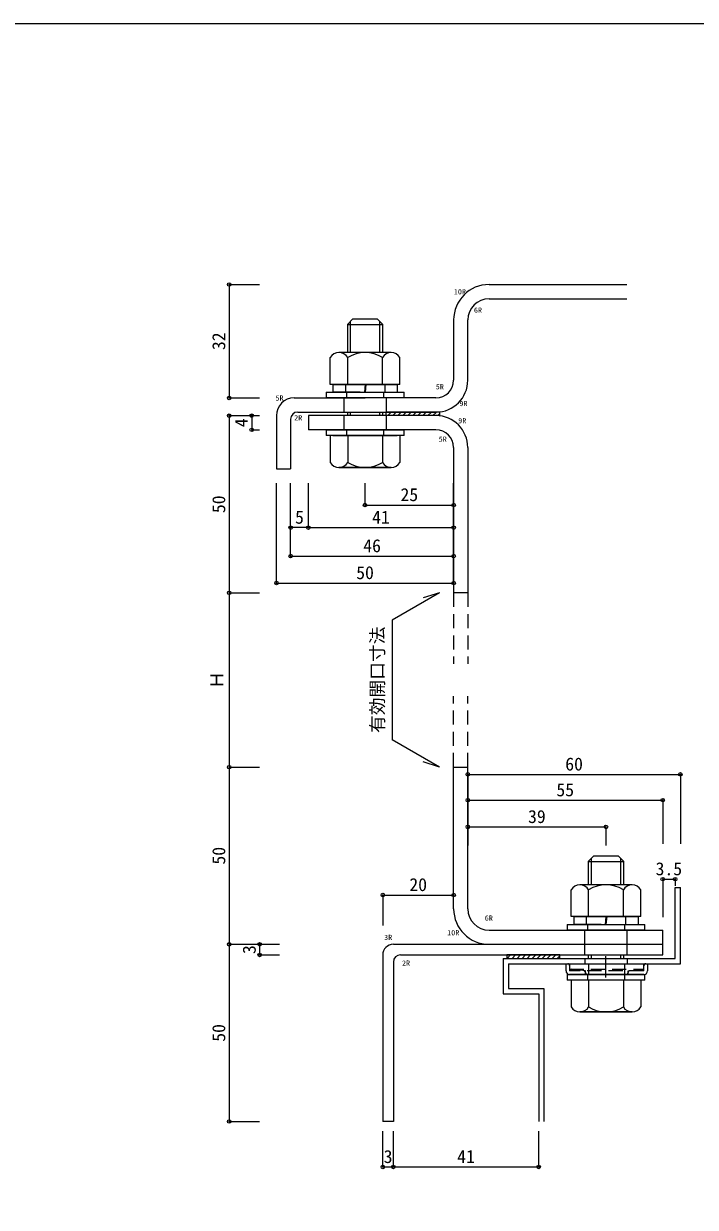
# Model space of a CAD drawing. Units: millimetres on the paper, enlarged 10 times, with parts at other scales. Extents: x -4239 to 4225, y -1370 to 1390.
# Drawn here: x 2369 to 3317, y -280 to 1390 of the extents above; entities that cross this region are included whole.
import ezdxf
from ezdxf.enums import TextEntityAlignment as Align

# ---------------------------------------------------------------- set-up
doc = ezdxf.new("R2010")
doc.units = ezdxf.units.MM
doc.header["$LTSCALE"] = 10
doc.header["$PDMODE"] = 32
doc.header["$PDSIZE"] = 5
for name, pattern in [('CHAIN1', [8, 5, -1, 1, -1]), ('DASHED1', [1.8, 1.2, -0.6]), ('DASHED2', [3, 2, -1])]:
    doc.linetypes.add(name, pattern=pattern)
for name, color, linetype in [('0-F_図面枠', 7, 'Continuous'), ('E-1_SUS', 7, 'Continuous'), ('E-8_FRP寸法', 3, 'Continuous')]:
    doc.layers.add(name, color=color, linetype=linetype)
doc.layers.add('E-0_FRP', color=7, linetype='Continuous', lineweight=18)
doc.styles.add('ＭＳ ゴシック', font='')
doc.styles.get('ＭＳ ゴシック').set_extended_font_data('MS Gothic')

msp = doc.modelspace()

# ---------------------------------------------------------------- linework, layer by layer
at = {"layer": '0-F_図面枠'}
msp.add_lwpolyline([(4224.9, -1369.66), (4224.9, 1390.34), (224.9, 1390.34), (224.9, -1369.66)], dxfattribs=at)
at = {"layer": 'E-0_FRP', "color": 4}
for p, q in [((3025.95, 1022.25), (3220.5, 1022.25)), ((3025.95, 1002.25), (3220.5, 1002.25)), ((2829.95, 969.75), (2829.95, 926.25)), ((2871.95, 926.25), (2871.95, 969.75)), ((2975.95, 972.25), (2975.95, 887.25)), ((2995.95, 887.25), (2995.95, 972.25)), ((2750.95, 862.25), (2850.95, 862.25)), ((2820.95, 862.25), (2820.95, 842.25)), ((2950.95, 862.25), (2850.95, 862.25)), ((2880.95, 862.25), (2880.95, 842.25)), ((2755.95, 842.25), (2950.95, 842.25)), ((2770.95, 837.25), (2770.95, 817.25)), ((2950.95, 837.25), (2770.95, 837.25)), ((2820.95, 837.25), (2820.95, 817.25)), ((2829.95, 842.25), (2829.95, 837.25)), ((2871.95, 837.25), (2871.95, 842.25)), ((2880.95, 837.25), (2880.95, 842.25)), ((2880.95, 837.25), (2880.95, 842.25)), ((2955.95, 842.25), (2880.95, 842.25)), ((2880.95, 837.25), (2880.95, 817.25)), ((2955.95, 837.25), (2880.95, 837.25)), ((2955.95, 837.25), (2880.95, 837.25)), ((2955.95, 842.25), (2955.95, 837.25)), ((2745.95, 832.25), (2745.95, 762.25)), ((2850.95, 817.25), (2770.95, 817.25)), ((2950.95, 817.25), (2850.95, 817.25)), ((2975.95, 792.25), (2975.95, 587.25)), ((2995.95, 792.25), (2995.95, 587.25)), ((2995.95, 587.25), (2975.95, 587.25)), ((2975.95, 141.32), (2975.95, 341.32)), ((2975.95, 341.32), (2995.95, 341.32)), ((2995.95, 141.32), (2995.95, 341.32)), ((3169.95, 212.32), (3169.95, 175.32)), ((3211.95, 175.32), (3211.95, 212.32)), ((3025.95, 111.32), (3270.95, 111.32)), ((3160.95, 76.32), (3160.95, 111.32)), ((3220.95, 76.32), (3220.95, 111.32)), ((3270.95, 76.32), (3270.95, 111.32)), ((2890.95, 91.32), (3025.95, 91.32)), ((3025.95, 91.32), (3270.95, 91.32)), ((2875.95, 76.32), (2875.95, -158.68)), ((2900.95, 76.32), (3160.95, 76.32)), ((3169.95, 76.32), (3169.95, 71.32)), ((3211.95, 71.32), (3211.95, 76.32)), ((3220.95, 76.32), (3270.95, 76.32)), ((2890.95, 66.32), (2890.95, -158.68)), ((2890.95, -158.68), (2875.95, -158.68))]:
    msp.add_line(p, q, dxfattribs=at)
at = {"layer": 'E-0_FRP'}
for p, q in [((2875.95, 965.75), (2868.45, 973.25)), ((2825.95, 965.75), (2875.95, 965.75)), ((2825.95, 965.75), (2825.95, 926.25)), ((2875.95, 926.25), (2875.95, 965.75)), ((2801.88, 881.25), (2801.88, 919.17)), ((2887.76, 926.25), (2814.15, 926.25)), ((2826.42, 881.25), (2826.42, 919.17)), ((2875.49, 881.25), (2875.49, 919.17)), ((2900.03, 881.25), (2900.03, 919.17)), ((2795.95, 870.25), (2905.95, 870.25)), ((2795.95, 870.25), (2795.95, 862.25)), ((2900.03, 881.25), (2801.88, 881.25)), ((2805.7, 881.25), (2805.7, 870.25)), ((2805.7, 881.25), (2850.95, 881.25)), ((2805.7, 870.25), (2849.98, 870.25)), ((2849.75, 881.25), (2806.27, 881.25)), ((2844.05, 870.25), (2806.27, 870.25)), ((2823.2, 881.25), (2823.2, 870.25)), ((2824.7, 870.25), (2824.7, 862.25)), ((2850.95, 881.25), (2849.98, 870.25)), ((2851.92, 881.25), (2850.95, 870.25)), ((2850.95, 870.25), (2896.2, 870.25)), ((2851.92, 881.25), (2896.2, 881.25)), ((2898.27, 881.25), (2860.49, 881.25)), ((2877.2, 870.25), (2877.2, 862.25)), ((2878.7, 881.25), (2878.7, 870.25)), ((2896.2, 881.25), (2896.2, 870.25)), ((2905.95, 862.25), (2905.95, 870.25)), ((2905.95, 862.25), (2795.95, 862.25)), ((2825.95, 842.25), (2825.95, 837.4)), ((2875.95, 837.25), (2875.95, 842.25)), ((2795.95, 817.25), (2795.95, 809.25)), ((2795.95, 817.25), (2905.95, 817.25)), ((2905.95, 809.25), (2795.95, 809.25)), ((2900.03, 809.25), (2801.88, 809.25)), ((2801.88, 809.25), (2801.88, 771.33)), ((2805.7, 809.25), (2850.95, 809.25)), ((2805.7, 809.25), (2849.98, 809.25)), ((2849.75, 809.25), (2806.27, 809.25)), ((2844.05, 809.25), (2806.27, 809.25)), ((2824.7, 817.25), (2824.7, 809.25)), ((2826.42, 809.25), (2826.42, 771.33)), ((2850.95, 809.25), (2896.2, 809.25)), ((2851.92, 809.25), (2896.2, 809.25)), ((2898.27, 809.25), (2860.49, 809.25)), ((2875.49, 809.25), (2875.49, 771.33)), ((2877.2, 817.25), (2877.2, 809.25)), ((2900.03, 809.25), (2900.03, 771.33)), ((2905.95, 809.25), (2905.95, 817.25)), ((3165.95, 208.32), (3215.95, 208.32)), ((3165.95, 208.32), (3165.95, 175.32)), ((3215.95, 208.32), (3208.45, 215.82)), ((3215.95, 175.32), (3215.95, 208.32)), ((3141.88, 130.32), (3141.88, 168.24)), ((3227.76, 175.32), (3154.15, 175.32)), ((3166.42, 130.32), (3166.42, 168.24)), ((3215.49, 130.32), (3215.49, 168.24)), ((3240.03, 130.32), (3240.03, 168.24)), ((3288.45, 171.32), (3295.95, 171.32)), ((3135.95, 119.32), (3245.95, 119.32)), ((3135.95, 119.32), (3135.95, 111.32)), ((3240.03, 130.32), (3141.88, 130.32)), ((3145.7, 130.32), (3145.7, 119.32)), ((3145.7, 130.32), (3190.95, 130.32)), ((3145.7, 119.32), (3189.98, 119.32)), ((3189.75, 130.32), (3146.27, 130.32)), ((3184.05, 119.32), (3146.27, 119.32)), ((3163.2, 130.32), (3163.2, 119.32)), ((3164.7, 119.32), (3164.7, 111.32)), ((3190.95, 130.32), (3189.98, 119.32)), ((3191.92, 130.32), (3190.95, 119.32)), ((3190.95, 119.32), (3236.2, 119.32)), ((3191.92, 130.32), (3236.2, 130.32)), ((3238.27, 130.32), (3200.49, 130.32)), ((3217.2, 119.32), (3217.2, 111.32)), ((3218.7, 130.32), (3218.7, 119.32)), ((3236.2, 130.32), (3236.2, 119.32)), ((3245.95, 111.32), (3245.95, 119.32)), ((3245.95, 111.32), (3135.95, 111.32)), ((3165.95, 76.32), (3165.95, 71.32)), ((3215.95, 71.32), (3215.95, 76.32)), ((3134.57, 63.82), (3249.57, 63.82)), ((3134.57, 53.82), (3134.57, 63.82)), ((3249.57, 63.82), (3249.57, 53.82)), ((3135.95, 48.82), (3135.95, 40.82)), ((3135.95, 48.82), (3245.95, 48.82)), ((3245.95, 40.82), (3135.95, 40.82)), ((3244.57, 48.82), (3139.57, 48.82)), ((3240.03, 40.82), (3141.88, 40.82)), ((3141.88, 40.82), (3141.88, 2.91)), ((3164.7, 48.82), (3164.7, 40.82)), ((3166.42, 40.82), (3166.42, 2.91)), ((3215.49, 40.82), (3215.49, 2.91)), ((3217.2, 48.82), (3217.2, 40.82)), ((3240.03, 40.82), (3240.03, 2.91)), ((3245.95, 40.82), (3245.95, 48.82))]:
    msp.add_line(p, q, dxfattribs=at)
at = {"layer": 'E-0_FRP', "color": 4, "linetype": 'DASHED1'}
for p, q in [((2882.91, 837.25), (2887.91, 842.25)), ((2889.98, 837.25), (2894.98, 842.25)), ((2897.05, 837.25), (2902.05, 842.25)), ((2904.12, 837.25), (2909.12, 842.25)), ((2911.19, 837.25), (2916.19, 842.25)), ((2918.26, 837.25), (2923.26, 842.25)), ((2925.33, 837.25), (2930.33, 842.25)), ((2932.41, 837.25), (2937.41, 842.25)), ((2939.48, 837.25), (2944.48, 842.25)), ((2946.55, 837.25), (2951.55, 842.25)), ((2953.62, 837.25), (2955.95, 839.59)), ((2953.62, 837.25), (2955.95, 839.59))]:
    msp.add_line(p, q, dxfattribs=at)
at = {"layer": 'E-0_FRP', "color": 4, "linetype": 'DASHED2'}
for p, q in [((2975.95, 587.25), (2975.95, 487.25)), ((2995.95, 587.25), (2995.95, 487.25)), ((2975.95, 341.32), (2975.95, 441.32)), ((2995.95, 341.32), (2995.95, 441.32)), ((3139.57, 63.82), (3139.57, 61.32)), ((3139.57, 56.32), (3244.57, 56.32)), ((3162.07, 53.82), (3139.57, 56.32)), ((3162.07, 51.32), (3162.07, 53.82)), ((3166.82, 48.82), (3166.82, 63.82)), ((3217.32, 48.82), (3217.32, 63.82)), ((3222.07, 53.82), (3244.57, 56.32)), ((3222.07, 51.32), (3222.07, 53.82)), ((3244.57, 61.32), (3244.57, 63.82))]:
    msp.add_line(p, q, dxfattribs=at)
at = {"layer": 'E-0_FRP', "color": 2, "linetype": 'CHAIN1'}
msp.add_line((3190.95, 44.51), (3190.95, 74.7), dxfattribs=at)
at = {"layer": 'E-0_FRP', "linetype": 'DASHED2'}
for p, q in [((3139.57, 61.32), (3139.57, 53.82)), ((3244.57, 53.82), (3139.57, 53.82)), ((3162.07, 48.82), (3162.07, 51.32)), ((3222.07, 48.82), (3222.07, 51.32)), ((3244.57, 53.82), (3244.57, 61.32))]:
    msp.add_line(p, q, dxfattribs=at)
at = {"layer": 'E-0_FRP'}
for points in [[(2868.45, 973.25), (2833.45, 973.25), (2825.95, 965.75)], [(2887.76, 764.25), (2814.15, 764.25), (2887.76, 764.25)], [(3208.45, 215.82), (3173.45, 215.82), (3165.95, 208.32)], [(3227.76, -4.18), (3154.15, -4.18), (3227.76, -4.18)]]:
    msp.add_lwpolyline(points, dxfattribs=at)
at = {"layer": 'E-0_FRP', "color": 4}
for points in [[(2725.95, 837.25), (2725.95, 762.25), (2745.95, 762.25)], [(3160.95, 76.32), (3211.95, 76.32), (3220.95, 76.32)]]:
    msp.add_lwpolyline(points, dxfattribs=at)
for centre, radius, start, end in [((3025.95, 972.25), 50, 90, 180), ((3025.95, 972.25), 30, 90, 180), ((2950.95, 887.25), 25, 270, 0), ((2950.95, 887.25), 45, 270, 0), ((2750.95, 837.25), 25, 90, 180), ((2755.95, 832.25), 10, 90, 180), ((2950.95, 792.25), 45, 0, 90), ((2950.95, 792.25), 25, 0, 90), ((3025.95, 141.32), 50, 180, 270), ((3025.95, 141.32), 30, 180, 270), ((2890.95, 76.32), 15, 90, 180), ((2900.95, 66.32), 10, 90, 180), ((2900.95, 66.32), 10, 90, 180)]:
    msp.add_arc(centre, radius, start, end, dxfattribs=at)
at = {"layer": 'E-0_FRP'}
for centre, radius, start, end in [((2814.15, 912.08), 14.17, 29.99985, 149.99985), ((2850.95, 880.21), 46.04, 57.79585, 122.2043), ((2887.76, 912.08), 14.17, 29.99985, 149.99985), ((2814.15, 778.42), 14.17, 210.00015, 330.00015), ((2850.95, 810.29), 46.04, 237.7957, 302.20415), ((2887.76, 778.42), 14.17, 210.00015, 330.00015), ((3154.15, 161.16), 14.17, 29.99985, 149.99985), ((3190.95, 129.28), 46.04, 57.79585, 122.2043), ((3227.76, 161.16), 14.17, 29.99985, 149.99985), ((3139.57, 53.82), 5, 180, 270), ((3244.57, 53.82), 5, 270, 0), ((3154.15, 9.99), 14.17, 210.00015, 330.00015), ((3190.95, 41.86), 46.04, 237.7957, 302.20415), ((3227.76, 9.99), 14.17, 210.00015, 330.00015)]:
    msp.add_arc(centre, radius, start, end, dxfattribs=at)
at = {"layer": 'E-0_FRP', "linetype": 'DASHED2'}
for centre, start, end in [((3137.07, 61.32), 0, 90), ((3159.57, 51.32), 0, 90), ((3224.57, 51.32), 90, 180), ((3247.07, 61.32), 90, 180)]:
    msp.add_arc(centre, 2.5, start, end, dxfattribs=at)
at = {"layer": 'E-0_FRP', "color": 4, "linetype": 'DASHED2'}
for centre, start, end in [((3164.57, 51.32), 180, 270), ((3219.57, 51.32), 270, 0)]:
    msp.add_arc(centre, 2.5, start, end, dxfattribs=at)
at = {"layer": 'E-1_SUS'}
for p, q in [((3288.45, 71.32), (3288.45, 171.32)), ((3295.95, 63.82), (3295.95, 171.32)), ((3045.95, 71.32), (3045.95, 21.32)), ((3045.95, 71.32), (3288.45, 71.32)), ((3053.45, 63.82), (3053.45, 28.82)), ((3053.45, 63.82), (3160.95, 63.82)), ((3045.95, 21.32), (3095.95, 21.32)), ((3095.95, 21.32), (3095.95, -158.68))]:
    msp.add_line(p, q, dxfattribs=at)
at = {"layer": 'E-1_SUS', "color": 4}
for p, q in [((3050.95, 76.32), (3050.95, 71.32)), ((3050.95, 71.32), (3125.95, 71.32)), ((3050.95, 71.32), (3125.95, 71.32)), ((3125.95, 71.32), (3125.95, 76.32)), ((3125.95, 71.32), (3125.95, 76.32))]:
    msp.add_line(p, q, dxfattribs=at)
at = {"layer": 'E-1_SUS', "color": 4, "linetype": 'DASHED1'}
for p, q in [((3051.35, 71.32), (3056.35, 76.32)), ((3058.42, 71.32), (3063.42, 76.32)), ((3065.5, 71.32), (3070.5, 76.32)), ((3072.57, 71.32), (3077.57, 76.32)), ((3079.64, 71.32), (3084.64, 76.32)), ((3086.71, 71.32), (3091.71, 76.32)), ((3093.78, 71.32), (3098.78, 76.32)), ((3100.85, 71.32), (3105.85, 76.32)), ((3107.92, 71.32), (3112.92, 76.32)), ((3114.99, 71.32), (3119.99, 76.32)), ((3122.06, 71.32), (3125.95, 75.21))]:
    msp.add_line(p, q, dxfattribs=at)
at = {"layer": 'E-1_SUS', "color": 4}
msp.add_lwpolyline([(3125.95, 76.32), (3050.95, 76.32), (3050.95, 71.32)], dxfattribs=at)
at = {"layer": 'E-1_SUS'}
for points in [[(3160.95, 71.32), (3160.95, 63.82), (3220.95, 63.82)], [(3220.95, 71.32), (3220.95, 63.82), (3295.95, 63.82)], [(3053.45, 28.82), (3103.45, 28.82), (3103.45, -158.68)]]:
    msp.add_lwpolyline(points, dxfattribs=at)
at = {"layer": 'E-8_FRP寸法', "color": 4}
for p, q in [((2659.15, 1022.25), (2659.15, 862.25)), ((2659.15, 837.25), (2659.15, 587.25)), ((2690.99, 837.25), (2690.99, 817.25)), ((2850.95, 711.16), (2975.95, 711.16)), ((2770.95, 679.28), (2745.95, 679.28)), ((2770.95, 679.28), (2975.95, 679.28)), ((2745.95, 639.08), (2975.95, 639.08)), ((2659.15, 587.25), (2659.15, 341.32)), ((2725.95, 601.07), (2975.95, 601.07)), ((2659.15, 341.32), (2659.15, 91.32)), ((2995.95, 331.03), (3295.95, 331.03)), ((2995.95, 294.64), (3270.95, 294.64)), ((2995.95, 256.94), (3190.95, 256.94)), ((3270.95, 183.2), (3288.45, 183.2)), ((2875.95, 160.86), (2975.95, 160.86)), ((2659.15, 91.32), (2659.15, -158.68)), ((2702.17, 91.32), (2702.17, 76.32)), ((2875.95, -222.83), (2890.95, -222.83)), ((2890.95, -222.83), (3095.95, -222.83))]:
    msp.add_line(p, q, dxfattribs=at)
at = {"layer": 'E-8_FRP寸法'}
for p, q in [((2659.15, 1022.25), (2702.17, 1022.25)), ((2659.15, 862.25), (2702.17, 862.25)), ((2659.15, 837.25), (2702.17, 837.25)), ((2659.15, 837.25), (2702.17, 837.25)), ((2690.99, 837.25), (2702.17, 837.25)), ((2690.99, 817.25), (2702.17, 817.25)), ((2725.95, 601.07), (2725.95, 742.12)), ((2745.95, 639.08), (2745.95, 742.12)), ((2770.95, 679.28), (2770.95, 742.12)), ((2850.95, 711.16), (2850.95, 742.12)), ((2975.95, 711.16), (2975.95, 742.12)), ((2975.95, 665.63), (2975.95, 742.12)), ((2975.95, 625.43), (2975.95, 742.12)), ((2975.95, 601.07), (2975.95, 742.12)), ((2659.15, 587.25), (2702.17, 587.25)), ((2659.15, 341.32), (2702.17, 341.32)), ((2995.95, 331.03), (2995.95, 232.9)), ((3295.95, 331.03), (3295.95, 232.9)), ((2995.95, 294.64), (2995.95, 232.9)), ((3270.95, 294.64), (3270.95, 232.9)), ((2995.95, 256.94), (2995.95, 230.95)), ((3190.95, 256.94), (3190.95, 230.95)), ((3270.95, 183.2), (3270.95, 129.73)), ((3288.45, 183.2), (3288.45, 173.85)), ((2875.95, 160.86), (2875.95, 117.71)), ((2659.15, 91.32), (2702.17, 91.32)), ((2659.15, 91.32), (2702.17, 91.32)), ((2702.17, 91.32), (2730.26, 91.32)), ((2702.17, 76.32), (2730.26, 76.32)), ((2659.15, -158.68), (2702.17, -158.68)), ((2875.95, -222.83), (2875.95, -172.26)), ((2890.95, -222.83), (2890.95, -172.26)), ((3095.95, -222.83), (3095.95, -172.26))]:
    msp.add_line(p, q, dxfattribs=at)
at = {"layer": 'E-8_FRP寸法', "color": 2}
for p, q in [((2955.95, 587.25), (2889.24, 548.73)), ((2955.95, 587.25), (2932.94, 579.99)), ((2889.24, 548.73), (2889.24, 379.84)), ((2955.95, 341.32), (2889.24, 379.84)), ((2955.95, 341.32), (2932.94, 348.58))]:
    msp.add_line(p, q, dxfattribs=at)
at = {"layer": 'E-8_FRP寸法', "color": 6}
for p in [(2659.15, 1022.25), (2659.15, 862.25), (2659.15, 837.25), (2690.99, 837.25), (2690.99, 817.25), (2850.95, 711.16), (2975.95, 711.16), (2745.95, 679.28), (2770.95, 679.28), (2975.95, 679.28), (2745.95, 639.08), (2975.95, 639.08), (2725.95, 601.07), (2975.95, 601.07), (2659.15, 587.25), (2659.15, 341.32), (2995.95, 331.03), (3295.95, 331.03), (2995.95, 294.64), (3270.95, 294.64), (2995.95, 256.94), (3190.95, 256.94), (3270.95, 183.2), (3288.45, 183.2), (2875.95, 160.86), (2975.95, 160.86), (2659.15, 91.32), (2702.17, 91.32), (2702.17, 76.32), (2659.15, -158.68), (2875.95, -222.83), (2890.95, -222.83), (3095.95, -222.83)]:
    msp.add_point(p, dxfattribs=at)

# ---------------------------------------------------------------- texts
at = {"layer": 'E-8_FRP寸法', "color": 6, "style": 'ＭＳ ゴシック'}
for s, p in [('10R', (2976.21, 1006.17)), ('6R', (3004.58, 980.25)), ('5R', (2950.76, 872.17)), ('5R', (2724.5, 856.25)), ('9R', (2984.07, 848.47)), ('2R', (2750.95, 828.3)), ('9R', (2982.39, 824.25)), ('5R', (2954.89, 798.23)), ('6R', (3019.88, 122.54)), ('3R', (2877.83, 95.23)), ('10R', (2966.78, 101.76)), ('2R', (2903.1, 58.95))]:
    msp.add_text(s, height=7.331, dxfattribs=at).set_placement(p, align=Align.BOTTOM_LEFT)
at = {"layer": 'E-8_FRP寸法', "style": 'ＭＳ ゴシック'}
for s, p in [('32', (2659.15, 929.75)), ('4', (2690.99, 821)), ('50', (2659.15, 699.75)), ('有効開口寸法', (2882.97, 389.59)), ('Ｈ', (2656.41, 451.82)), ('50', (2659.15, 203.82)), ('3', (2702.17, 77.57)), ('50', (2659.15, -46.18))]:
    msp.add_text(s, height=18.33, rotation=90, dxfattribs=at).set_placement(p, align=Align.BOTTOM_LEFT)
for s, p in [('25', (2900.95, 711.16)), ('5', (2752.2, 679.28)), ('41', (2860.95, 679.28)), ('46', (2848.45, 639.08)), ('50', (2838.45, 601.07)), ('60', (3133.45, 331.03)), ('55', (3120.95, 294.64)), ('39', (3080.95, 256.94)), ('3.5', (3260.95, 183.2)), ('20', (2913.45, 160.86)), ('3', (2877.2, -222.83)), ('41', (2980.95, -222.83))]:
    msp.add_text(s, height=18.33, dxfattribs=at).set_placement(p, align=Align.BOTTOM_LEFT)

doc.saveas('drawing.dxf')
